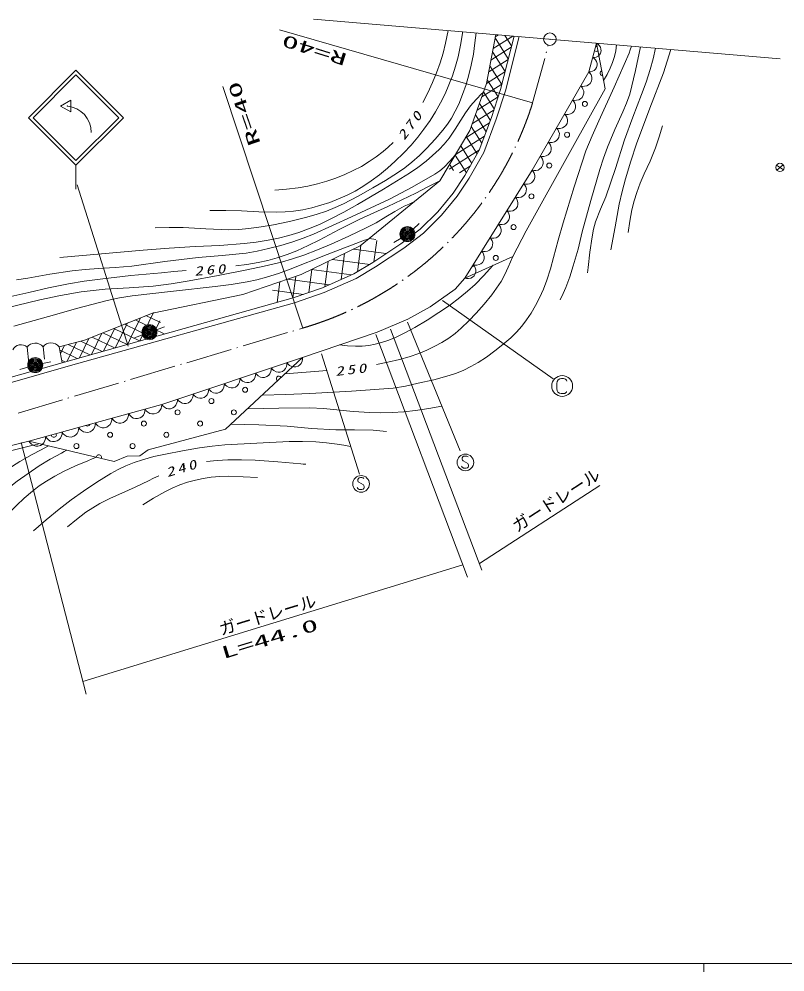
# Model space of a CAD drawing. Units: millimetres, scale not verified. Extents: x 62346 to 702346, y 5380 to 365380.
# Drawn here: x 108696 to 200037, y 189379 to 302980 of the extents above; entities that cross this region are included whole.
import ezdxf
from ezdxf.enums import TextEntityAlignment as Align

# ---------------------------------------------------------------- set-up
doc = ezdxf.new("R2010")
doc.units = ezdxf.units.MM
doc.header["$LTSCALE"] = 1000
doc.linetypes.add('USER2', pattern=[7.000001, 5.508197, -0.688525, 0.114754, -0.688525])
for name, color, linetype, lineweight in [('S-SUV', 7, 'Continuous', 13), ('S-SUV-HICN', 1, 'Continuous', 13), ('S-SUV-LWCN', 7, 'Continuous', 13)]:
    doc.layers.add(name, color=color, linetype=linetype, lineweight=lineweight)
doc.styles.add('ＭＳ ゴシック', font='')
doc.styles.get('ＭＳ ゴシック').set_extended_font_data('MS Gothic')

# ---------------------------------------------------------------- blocks, each defined once
blk = doc.blocks.new('BUHIN3')
at = {"color": 7, "linetype": 'Continuous', "lineweight": 13}
blk.add_lwpolyline([(550, 594), (500, 712), (412, 800), (294, 869), (150, 906), (-94, 906), (-288, 869), (-488, 731), (-606, 556), (-656, 306), (-656, -306), (-606, -569), (-512, -725), (-331, -856), (-106, -906), (131, -906), (312, -888), (406, -831), (494, -750), (531, -662)], dxfattribs=at)
blk.add_circle((0, 0), 1244, dxfattribs=at)
blk = doc.blocks.new('BUHIN4')
at = {"color": 7, "linetype": 'Continuous', "lineweight": 13}
blk.add_lwpolyline([(310, 645), (255, 705), (180, 740), (75, 760), (-80, 760), (-210, 725), (-320, 650), (-385, 540), (-390, 425), (-385, 350), (-345, 250), (-275, 195), (270, -120), (330, -210), (370, -335), (360, -455), (325, -550), (255, -640), (100, -685), (-130, -685), (-230, -670), (-325, -625), (-405, -550), (-475, -435)], dxfattribs=at)
blk.add_circle((0, 0), 995, dxfattribs=at)
blk = doc.blocks.new('BUHIN5')
at = {"color": 7, "linetype": 'Continuous', "lineweight": 13}
blk.add_lwpolyline([(-989, -274), (-852, -481), (-680, -641), (-426, -805), (-176, -864), (77, -874), (384, -788), (596, -650), (780, -471), (913, -200), (973, 25), (989, 274)], dxfattribs=at)
blk = doc.blocks.new('BUHIN6')
at = {"color": 7, "linetype": 'Continuous', "lineweight": 13}
blk.add_lwpolyline([(-934, -311), (-792, -503), (-619, -648), (-369, -792), (-126, -836), (117, -833), (406, -736), (602, -593), (770, -412), (884, -146), (931, 72), (934, 311)], dxfattribs=at)
blk = doc.blocks.new('BUHIN7')
at = {"color": 7, "linetype": 'Continuous', "lineweight": 13}
blk.add_lwpolyline([(-501, -804), (-279, -859), (-62, -860), (213, -814), (420, -697), (598, -546), (753, -297), (811, -70), (825, 167), (745, 434), (646, 624), (501, 804)], dxfattribs=at)
blk = doc.blocks.new('BUHIN8')
at = {"color": 7, "linetype": 'Continuous', "lineweight": 13}
blk.add_lwpolyline([(-484, -837), (-255, -885), (-34, -879), (244, -823), (451, -697), (628, -536), (778, -277), (829, -44), (835, 198), (745, 468), (638, 658), (484, 837)], dxfattribs=at)
blk = doc.blocks.new('BUHIN9')
at = {"color": 7, "linetype": 'Continuous', "lineweight": 13}
blk.add_lwpolyline([(-231, -853), (-17, -842), (177, -785), (410, -669), (563, -509), (681, -326), (752, -61), (743, 156), (691, 372), (548, 589), (408, 732), (231, 853)], dxfattribs=at)
blk = doc.blocks.new('BUHIN33')
at = {"color": 7, "linetype": 'Continuous', "lineweight": 13}
for radius in [746, 22.5]:
    blk.add_circle((0, 0), radius, dxfattribs=at)
blk = doc.blocks.new('BUHIN36')
at = {"color": 7, "linetype": 'Continuous', "lineweight": 13}
for radius in [896, 792, 688, 580, 477, 351, 243, 140, 27]:
    blk.add_circle((0, 0), radius, dxfattribs=at)
blk = doc.blocks.new('BUHIN70')
at = {"color": 7, "linetype": 'Continuous', "lineweight": 13}
for p, q in [((398, 300), (-398, -298)), ((-398, 300), (398, -298))]:
    blk.add_line(p, q, dxfattribs=at)
blk.add_circle((0, 0), 498, dxfattribs=at)

msp = doc.modelspace()

# ---------------------------------------------------------------- linework, layer by layer
at = {"layer": 'S-SUV'}
for p, q in [((143805, 302980), (199450, 298244)), ((139761, 301712), (169941, 292974)), ((164457, 295283), (165540, 301130)), ((165865, 301103), (165491, 300866)), ((167571, 300957), (165234, 299475)), ((165467, 300734), (167045, 298246)), ((166114, 294592), (167733, 300944)), ((166637, 301037), (167436, 299778)), ((168339, 300892), (166691, 294427)), ((176658, 296680), (177580, 300093)), ((177580, 300093), (178595, 294651)), ((167395, 299618), (164976, 298084)), ((165159, 299071), (166654, 296714)), ((167022, 298154), (164718, 296692)), ((115485, 296877), (109828, 291220)), ((121141, 291220), (115485, 296877)), ((166648, 296689), (164460, 295301)), ((164851, 297409), (166264, 295182)), ((165137, 296958), (165692, 296083)), ((169880, 284968), (176658, 296680)), ((110393, 291220), (115485, 296311)), ((120576, 291220), (115485, 296311)), ((164543, 295747), (165832, 293714)), ((132997, 294948), (142551, 266147)), ((162465, 289700), (164457, 295283)), ((166275, 295225), (163898, 293717)), ((164103, 294292), (165375, 292287)), ((165037, 291235), (166114, 294592)), ((166691, 294427), (165604, 291038)), ((178595, 294651), (174491, 287319)), ((165833, 293717), (163332, 292131)), ((165339, 292176), (162766, 290544)), ((163613, 292917), (164905, 290880)), ((109828, 291220), (115485, 285563)), ((115485, 286129), (110393, 291220)), ((115485, 285563), (121141, 291220)), ((115485, 286129), (120576, 291220)), ((163122, 291542), (164401, 289527)), ((163585, 287337), (165037, 291235)), ((165604, 291038), (164131, 287082)), ((158865, 283708), (162465, 289700)), ((164804, 290609), (161908, 288772)), ((162632, 290167), (163897, 288173)), ((164205, 289002), (160716, 286788)), ((162028, 288972), (163339, 286905)), ((161365, 287869), (162693, 285775)), ((163607, 287395), (159996, 285104)), ((160702, 286766), (162047, 284645)), ((161861, 284319), (163585, 287337)), ((164131, 287082), (162372, 284004)), ((174491, 287319), (169188, 277728)), ((115485, 285563), (115485, 282704)), ((160039, 285663), (160509, 284923)), ((162524, 285480), (161239, 284665)), ((160466, 282214), (161861, 284319)), ((162372, 284004), (160949, 281858)), ((161856, 272102), (169880, 284968)), ((115623, 283224), (121727, 263987)), ((149396, 275937), (158865, 283708)), ((158643, 279986), (160466, 282214)), ((160949, 281858), (159087, 279582)), ((156547, 277915), (158643, 279986)), ((159087, 279582), (156941, 277461)), ((155685, 277947), (156428, 278615)), ((154240, 276166), (156547, 277915)), ((156941, 277461), (154587, 275676)), ((169188, 277728), (167574, 274685)), ((150472, 276820), (151245, 276718)), ((150906, 273966), (154240, 276166)), ((151356, 276579), (151020, 274041)), ((154255, 276864), (153409, 276330)), ((142338, 272508), (149396, 275937)), ((147510, 275020), (147100, 271922)), ((148564, 275532), (152493, 275013)), ((149454, 275965), (149043, 272848)), ((154587, 275676), (151225, 273458)), ((145565, 274075), (145406, 272871)), ((146072, 274322), (150520, 273735)), ((148621, 272595), (150906, 273966)), ((167574, 274685), (161856, 272102)), ((143620, 273130), (143257, 270384)), ((143581, 273112), (148362, 272480)), ((145406, 272871), (145168, 271068)), ((151225, 273458), (148898, 272061)), ((135383, 270157), (142338, 272508)), ((139783, 271644), (139461, 269201)), ((140697, 271953), (145681, 271295)), ((141689, 272288), (141351, 269730)), ((144877, 270939), (148621, 272595)), ((148898, 272061), (145096, 270380)), ((160713, 270782), (161856, 272102)), ((138911, 270650), (142609, 270161)), ((141374, 269738), (144877, 270939)), ((145096, 270380), (141553, 269164)), ((157745, 268662), (160713, 270782)), ((113830, 262015), (141374, 269738)), ((124606, 267936), (135383, 270157)), ((159183, 269436), (172409, 260095)), ((141553, 269164), (114555, 261595)), ((155059, 267192), (157745, 268662)), ((116508, 264704), (124606, 267936)), ((122549, 267116), (125994, 265448)), ((123188, 267370), (122966, 266914)), ((124731, 267987), (123099, 264613)), ((123833, 267628), (125564, 266790)), ((125491, 266984), (124540, 265018)), ((151412, 265666), (155059, 267192)), ((120100, 266138), (118775, 263401)), ((119983, 266091), (123059, 264602)), ((121644, 266754), (120216, 263805)), ((121266, 266603), (124541, 265018)), ((122522, 265995), (122078, 265077)), ((122966, 266914), (122522, 265995)), ((125092, 265949), (126035, 266282)), ((152987, 266022), (163900, 237259)), ((155021, 266847), (161311, 251494)), ((113462, 263919), (116508, 264704)), ((117012, 264905), (115893, 262593)), ((118556, 265522), (117334, 262997)), ((117416, 265067), (120093, 263771)), ((118700, 265579), (121576, 264187)), ((122078, 265077), (121658, 264209)), ((123402, 265329), (122467, 264974)), ((142519, 262648), (151412, 265666)), ((151230, 265375), (162179, 236456)), ((109649, 263861), (109880, 261955)), ((111556, 263890), (111729, 262417)), ((113462, 263919), (113831, 262009)), ((114127, 264090), (113628, 263059)), ((115550, 264457), (114452, 262189)), ((114534, 264195), (117128, 262939)), ((116062, 264589), (118611, 263355)), ((113534, 263546), (115645, 262524)), ((125709, 257044), (142519, 262648)), ((142519, 262648), (133334, 254098)), ((144756, 263062), (149287, 248727)), ((107483, 260205), (113830, 262012)), ((114555, 261595), (107646, 259628)), ((109762, 261471), (108801, 261193)), ((111506, 261914), (112482, 262128)), ((113776, 262295), (114163, 262108)), ((109880, 252654), (125709, 257044)), ((133334, 254098), (124091, 251614)), ((102402, 250847), (109880, 252654)), ((108938, 252497), (116689, 222488)), ((120048, 250228), (109880, 252654)), ((124091, 251614), (123109, 250921)), ((121607, 250863), (120048, 250228)), ((123109, 250921), (121607, 250863)), ((163598, 238056), (177961, 247380)), ((116295, 224014), (161620, 237932)), ((62346, 190379), (601346, 190379)), ((190346, 190379), (190346, 189379))]:
    msp.add_line(p, q, dxfattribs=at)
at = {"layer": 'S-SUV', "linetype": 'USER2'}
for p, q in [((169941, 292974), (171810, 299856)), ((108590, 256008), (142551, 266147))]:
    msp.add_line(p, q, dxfattribs=at)
at = {"layer": 'S-SUV'}
msp.add_lwpolyline([(114865, 293308), (113656, 292610), (114866, 291906)], close=True, dxfattribs=at)
for centre, radius in [((176179, 292859), 298), ((114460, 292610), 24.5), ((174054, 289187), 298), ((171929, 285515), 298), ((169804, 281843), 298), ((167679, 278171), 298), ((165554, 274499), 298), ((135656, 258779), 298), ((131631, 257437), 298), ((127606, 256096), 298), ((134314, 256096), 298), ((123581, 254754), 298), ((130289, 254754), 298), ((119556, 253413), 298), ((126264, 253413), 298), ((115531, 252071), 298), ((122240, 252071), 298)]:
    msp.add_circle(centre, radius, dxfattribs=at)
for centre, radius, start, end in [((177531, 299429), 298, 229.99101, 315.25262), ((177531, 299429), 298, 65.86926, 99.76069), ((178305, 296531), 298, 111.99716, 269.12472), ((114146, 289468), 3158, 0, 84.28201), ((162655, 273725), 298, 275.28893, 20.811), ((108918, 263072), 1076, 47.17474, 153.43495), ((110613, 263161), 1192, 37.73795, 143.99815), ((112520, 263190), 1192, 37.73795, 143.99815), ((139681, 260121), 298, 26.61307, 239.28285), ((116873, 254754), 298, 226.70399, 344.30115), ((112848, 253413), 298, 183.43523, 27.56991), ((118215, 250729), 298, 334.54817, 178.60817)]:
    msp.add_arc(centre, radius, start, end, dxfattribs=at)
at = {"layer": 'S-SUV', "linetype": 'USER2'}
msp.add_arc((131151, 305182), 40666, 286.28053, 342.53056, dxfattribs=at)
at = {"layer": 'S-SUV-HICN'}
for points in [[(156838, 293014), (157451, 294191), (158012, 295397), (158491, 296563), (158917, 297757), (159264, 298913), (159557, 300095), (159716, 300847), (159863, 301613)], [(179948, 299904), (179854, 299209), (179699, 298514), (179472, 297811), (179183, 297116), (178815, 296378), (178406, 295665)], [(181342, 277534), (181536, 278900), (181788, 280253), (182045, 281290), (182363, 282322), (182772, 283430), (183237, 284517), (183956, 286056), (184618, 287615), (185052, 288920), (185435, 290256)], [(139201, 282580), (140604, 282690), (142000, 282860), (143143, 283060), (144287, 283322), (145397, 283638), (146489, 284012), (147532, 284431), (148558, 284908), (149521, 285421), (150453, 285985), (151295, 286561), (152109, 287191), (152713, 287713), (153294, 288261)], [(134535, 273542), (135872, 273710), (137199, 273939), (138349, 274199), (139485, 274518), (140662, 274913), (141817, 275365), (143165, 275973), (144487, 276635), (146890, 277909), (149318, 279128), (152674, 280652), (156014, 282235), (157438, 282963), (158865, 283708)], [(151318, 261804), (152690, 262069), (154062, 262396), (155213, 262727), (156356, 263119), (157335, 263515), (158296, 263968), (159129, 264425), (159939, 264938), (160697, 265503), (161419, 266117), (162332, 266989), (163207, 267907), (164160, 268974), (165071, 270084), (165655, 270882), (166187, 271710), (166639, 272540), (167043, 273408), (167313, 274044), (167574, 274685)], [(95145, 268782), (97140, 268714), (99129, 268707), (100554, 268757), (101974, 268867), (103417, 269049), (104864, 269292), (107354, 269811), (109844, 270391), (112204, 270931), (114583, 271414), (116465, 271729), (118367, 271987), (122032, 272394), (125700, 272741), (127160, 272874), (128630, 273009)], [(140416, 260690), (142925, 260877), (145432, 261087)], [(102414, 249408), (103641, 250004), (104892, 250545), (106108, 251008), (107343, 251412), (108770, 251801), (110222, 252134), (110603, 252216), (110985, 252297)], [(131039, 250232), (132309, 250353), (133594, 250415), (135218, 250425), (136837, 250375), (139558, 250199), (142287, 249963), (142585, 249934), (142884, 249906)], [(114465, 242447), (115551, 243338), (116677, 244182), (117495, 244727), (118345, 245220), (119620, 245854), (120936, 246441), (122552, 247159), (124144, 247932), (124747, 248230), (125360, 248528)]]:
    msp.add_lwpolyline(points, dxfattribs=at)
at = {"layer": 'S-SUV-LWCN'}
for points in [[(124948, 278110), (126604, 278147), (128261, 278124), (130985, 277963), (133716, 277862), (134911, 277904), (136113, 278007), (137581, 278202), (139044, 278457), (140953, 278854), (142853, 279311), (144121, 279672), (145369, 280091), (146387, 280497), (147391, 280962), (149154, 281882), (150903, 282863), (152382, 283726), (153826, 284638), (154699, 285250), (155536, 285910), (156451, 286729), (157333, 287601), (158315, 288649), (159254, 289741), (159787, 290437), (160276, 291175), (160726, 291987), (161127, 292838), (161592, 293991), (162004, 295172), (162347, 296330), (162632, 297501), (162875, 298804), (163062, 300128), (163131, 300723), (163194, 301330)], [(131462, 280153), (133340, 280162), (135218, 280112), (137299, 279998), (139376, 279945), (140413, 279985), (141446, 280086), (142523, 280254), (143602, 280483), (144687, 280774), (145754, 281123), (146798, 281528), (147819, 281990), (148770, 282481), (149692, 283025), (150699, 283697), (151678, 284424), (152642, 285207), (153567, 286037), (154534, 286980), (155457, 287965), (156245, 288885), (156988, 289844), (157707, 290870), (158380, 291937), (158966, 292975), (159503, 294049), (159971, 295121), (160387, 296225), (160746, 297348), (161046, 298487), (161335, 299871), (161568, 301278), (161581, 301367), (161595, 301466)], [(137688, 258151), (140532, 258219), (143385, 258347), (148347, 258627), (153307, 258967), (154800, 259230), (156287, 259553), (158144, 259984), (159980, 260471), (160860, 260762), (161727, 261113), (162591, 261542), (163440, 262030), (164447, 262690), (165432, 263407), (166402, 264176), (167330, 264989), (168006, 265654), (168639, 266361), (169225, 267122), (169763, 267920), (170297, 268826), (170777, 269761), (171240, 270792), (171647, 271844), (172077, 273197), (172450, 274565), (172983, 276625), (173577, 278680), (174906, 282978), (176292, 287254), (177035, 289066), (177835, 290857), (179670, 294869), (181450, 298906), (181589, 299323), (181721, 299753)], [(182823, 299659), (182210, 296842), (181536, 294031), (181154, 292963), (180713, 291913), (179767, 289826), (178880, 287722), (178399, 286401), (177970, 285048), (176887, 281331), (175863, 277601), (175358, 275565), (174794, 273541), (174372, 272258), (173894, 270996), (173573, 270243), (173227, 269492)], [(184582, 299510), (184304, 298242), (183965, 296981), (183470, 295473), (182913, 293974), (181887, 291295), (180916, 288590), (179821, 285179), (178665, 281778), (178030, 280307), (177449, 278810), (177214, 277934), (177035, 277031), (176765, 275188), (176554, 273344), (176523, 273036), (176493, 272729)], [(186416, 299354), (186007, 297958), (185539, 296579), (183907, 292359), (182331, 288120), (181644, 286033), (181014, 283925), (180619, 282436), (180280, 280925), (179788, 278202), (179272, 275482)], [(113548, 274534), (118516, 274971), (123492, 275429), (126588, 275669), (129695, 275849), (132629, 276003), (135562, 276218), (136993, 276380), (138425, 276603), (139648, 276856), (140858, 277168), (142052, 277537), (143226, 277963), (144514, 278504), (145788, 279105), (147430, 279955), (149053, 280863), (152171, 282709), (155262, 284609), (156258, 285290), (157231, 286028), (158023, 286695), (158781, 287413), (159403, 288080), (159978, 288786), (160704, 289839), (161382, 290928), (161942, 291802), (162550, 292639), (163199, 293382), (163903, 294095), (164003, 294193), (164103, 294292)], [(108390, 271891), (109724, 272091), (112375, 272561), (115040, 272972), (116599, 273138), (118164, 273243), (120161, 273352), (122152, 273520), (126101, 274070), (130070, 274561), (132921, 274786), (135764, 275072), (137112, 275310), (138460, 275609), (139912, 275986), (141346, 276421), (142580, 276853), (143801, 277345), (148335, 279414), (152869, 281501), (155578, 282955), (158275, 284470), (158859, 284882), (159405, 285341), (160070, 286027), (160702, 286766)], [(107099, 268517), (111175, 269509), (113624, 270004), (116098, 270442), (117524, 270639), (118956, 270776), (121832, 270927), (124702, 271138), (126842, 271424), (128975, 271770), (132426, 272388), (135869, 273065), (137931, 273509), (139977, 274011), (141320, 274396), (142645, 274837), (144287, 275461), (145919, 276146), (148021, 277083), (150098, 278073), (151279, 278704), (152430, 279388), (153522, 280051), (154643, 280661), (155210, 280931), (155794, 281188)], [(108073, 266348), (112217, 267529), (115709, 268515), (119222, 269444), (120688, 269740), (122167, 269977), (127125, 270543), (132091, 271108), (133989, 271344), (135887, 271640), (137059, 271886), (138217, 272190), (139627, 272636), (141031, 273143), (145455, 274904), (149891, 276605), (150181, 276712), (150472, 276820)], [(146907, 264137), (147856, 264028), (148821, 263979), (149621, 263997), (150427, 264076), (151173, 264211), (151908, 264405), (152798, 264712), (153666, 265075), (154799, 265621), (155915, 266224), (157350, 267074), (158762, 267981), (160023, 268849), (161258, 269772), (162192, 270540), (163084, 271353), (164141, 272426), (165156, 273543), (165189, 273581), (165229, 273626)], [(135938, 256522), (139661, 256603), (143391, 256624), (144996, 256538), (146607, 256391), (148557, 256199), (150514, 256067), (151853, 256037), (153201, 256066), (154593, 256167), (155980, 256327), (157552, 256564), (159121, 256839)], [(133961, 254681), (137311, 254585), (140665, 254429), (143566, 254184), (146469, 253999), (148699, 254015), (150923, 253970), (151708, 253896), (152501, 253792)], [(110423, 241982), (111927, 243296), (113469, 244563), (114901, 245649), (116370, 246689), (117987, 247765), (119635, 248790), (120525, 249282), (121441, 249720), (122414, 250105), (123419, 250438), (124783, 250811), (126166, 251127), (128184, 251524), (130212, 251862), (131713, 252064), (133232, 252207), (137054, 252434), (140909, 252603), (142504, 252615), (144102, 252567), (145375, 252473), (146650, 252318), (147443, 252186), (148243, 252030)], [(95454, 240260), (96995, 241602), (98586, 242907), (101242, 244950), (103936, 246946), (105636, 248162), (107368, 249326), (108802, 250214), (110276, 251056), (111242, 251581), (112213, 252097)], [(100106, 240795), (102563, 242995), (105060, 245151), (106745, 246534), (108477, 247878), (109774, 248817), (111112, 249711), (112410, 250498), (113747, 251237), (114065, 251406), (114392, 251577)], [(104909, 241348), (106613, 243175), (108374, 244974), (109308, 245852), (110288, 246690), (111112, 247319), (111971, 247900), (112976, 248497), (114012, 249043), (115446, 249714), (116901, 250329), (117411, 250534), (117922, 250735)], [(123459, 245079), (124748, 245881), (126067, 246630), (126947, 247061), (127864, 247442), (128785, 247761), (129723, 248022), (130654, 248219), (131593, 248356), (132657, 248441), (133724, 248467), (135428, 248419), (137145, 248314)]]:
    msp.add_lwpolyline(points, dxfattribs=at)

# ---------------------------------------------------------------- block references
at = {"layer": 'S-SUV'}
for name, p in [('BUHIN33', (172006, 300580)), ('BUHIN9', (177350, 299240)), ('BUHIN9', (176889, 297533)), ('BUHIN8', (176174, 295844)), ('BUHIN8', (175206, 294170)), ('BUHIN8', (174237, 292497)), ('BUHIN8', (173269, 290824)), ('BUHIN8', (172300, 289151)), ('BUHIN8', (171332, 287478)), ('BUHIN8', (170364, 285804)), ('BUHIN7', (169378, 284164)), ('BUHIN7', (168375, 282555)), ('BUHIN7', (167372, 280947)), ('BUHIN7', (166369, 279339)), ('BUHIN7', (165366, 277731)), ('BUHIN36', (155016, 277344)), ('BUHIN7', (164363, 276123)), ('BUHIN7', (163360, 274515)), ('BUHIN7', (162357, 272906)), ('BUHIN36', (124243, 265649)), ('BUHIN36', (110626, 261721)), ('BUHIN6', (141585, 262337)), ('BUHIN6', (137850, 261091)), ('BUHIN6', (139717, 261714)), ('BUHIN6', (134114, 259846)), ('BUHIN6', (135982, 260469)), ('BUHIN3', (173472, 259234)), ('BUHIN6', (132246, 259224)), ('BUHIN6', (128510, 257978)), ('BUHIN6', (130378, 258601)), ('BUHIN5', (124719, 256770)), ('BUHIN6', (126643, 257356)), ('BUHIN5', (120762, 255673)), ('BUHIN5', (122741, 256221)), ('BUHIN5', (116805, 254575)), ('BUHIN5', (118784, 255124)), ('BUHIN5', (112848, 253477)), ('BUHIN5', (114827, 254026)), ('BUHIN5', (110870, 252929)), ('BUHIN4', (161928, 250127)), ('BUHIN4', (149485, 247562))]:
    msp.add_blockref(name, p, dxfattribs=at)
at = {"layer": 'S-SUV', "rotation": 5}
msp.add_blockref('BUHIN70', (199447, 285285), dxfattribs=at)

# ---------------------------------------------------------------- texts
at = {"layer": 'S-SUV', "style": 'ＭＳ ゴシック', "width": 2}
for s, rotation, p in [('R=40', 162.7, (148074, 299201)), ('R=40', 109.1, (137941, 288298)), ('L=44.0', 17, (133195, 226247))]:
    msp.add_text(s, height=1466, rotation=rotation, dxfattribs=at).set_placement(p, align=Align.BOTTOM_LEFT)
at = {"layer": 'S-SUV', "style": 'ＭＳ ゴシック'}
for rotation, p in [(33, (168341, 241383)), (17, (132939, 229069))]:
    msp.add_text('ガードレール', height=1466, rotation=rotation, dxfattribs=at).set_placement(p, align=Align.BOTTOM_LEFT)
at = {"layer": 'S-SUV', "char_height": 1100, "attachment_point": 7, "style": 'ＭＳ ゴシック'}
for s, insert, rotation in [('\\T1.33;\\W1.35;\\Q15;270', (154668, 288454), 53.7), ('\\T1.33;\\W1.35;\\Q15;260', (129658, 272354), 4.9), ('\\T1.33;\\W1.35;\\Q15;250', (146486, 260413), 6.6), ('\\T1.33;\\W1.35;\\Q15;240', (126422, 248354), 16.5)]:
    msp.add_mtext(s, dxfattribs=dict(at, insert=insert, rotation=rotation))

doc.saveas('drawing.dxf')
